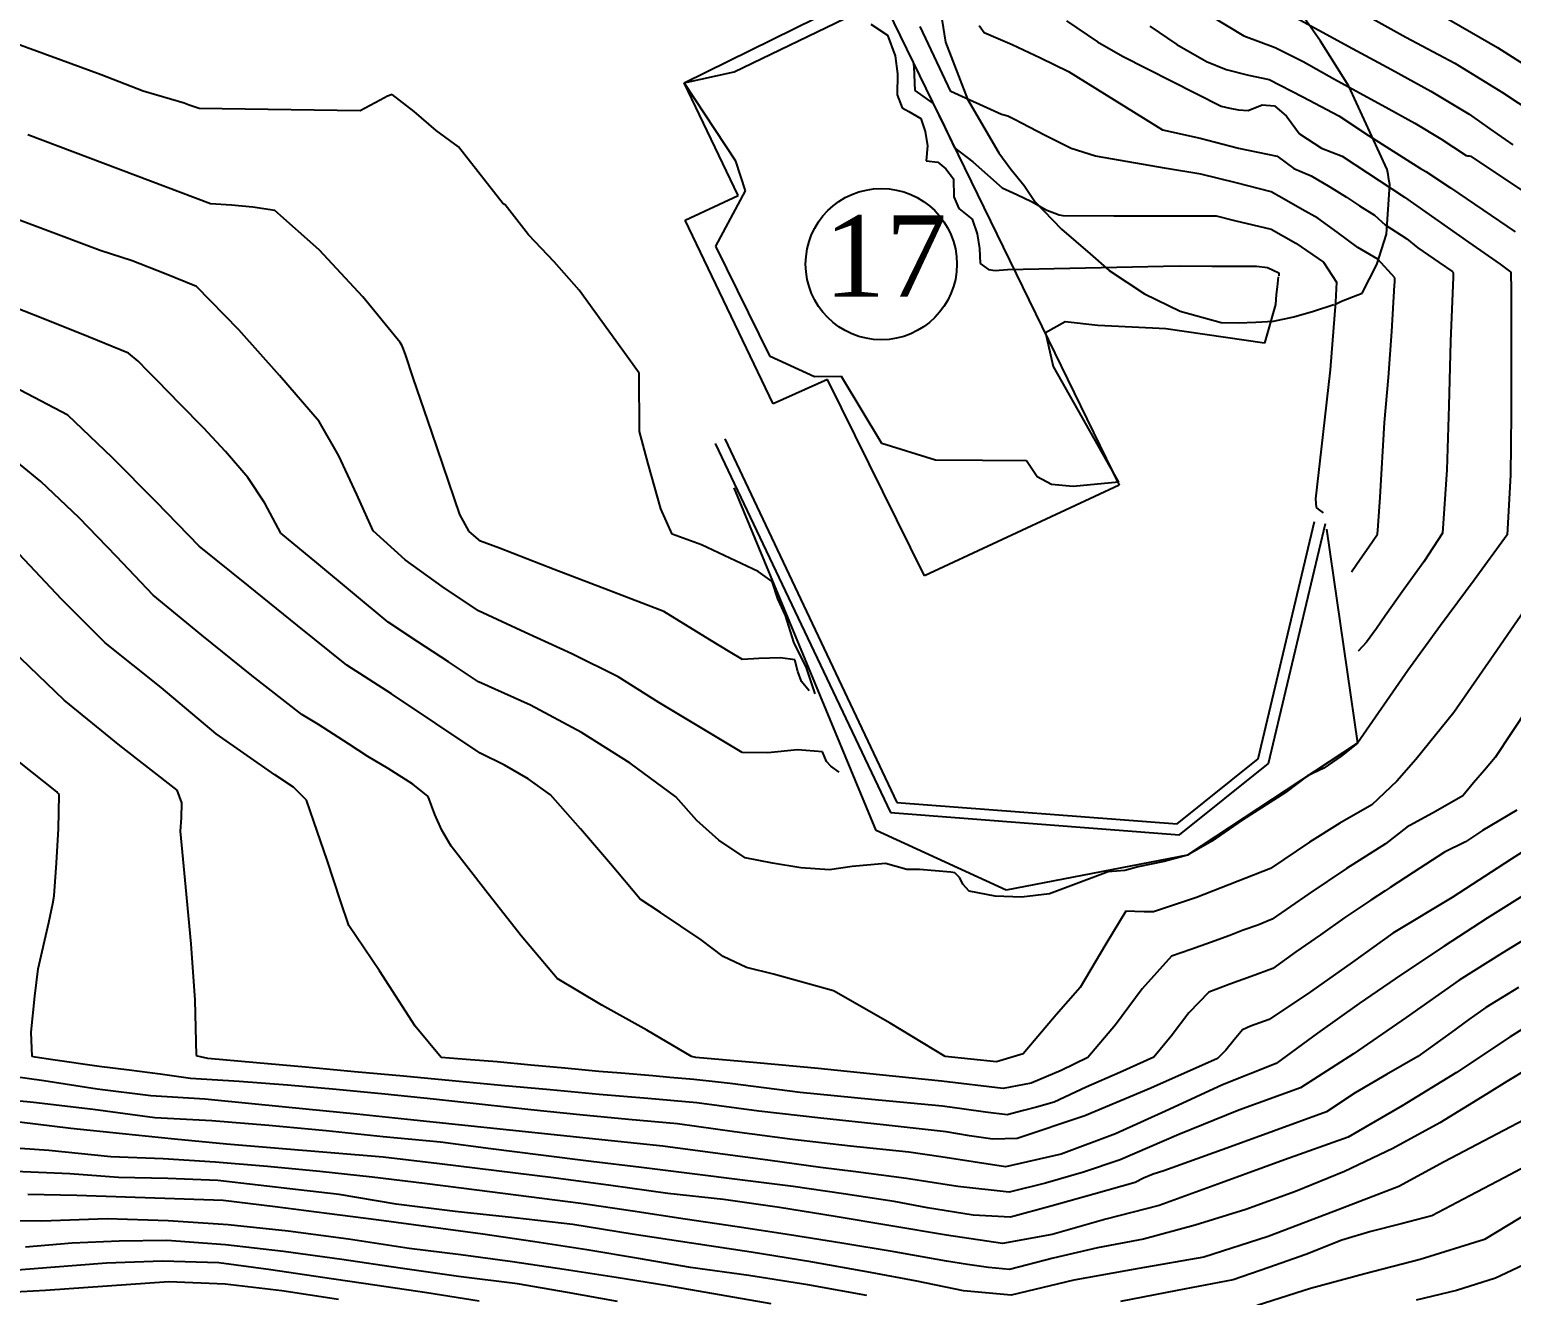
# Model space of a CAD drawing. Header units: millimetres. Extents: x 21147 to 21795, y 3328 to 3821.
# Drawn here: x 21373.1 to 21443.9, y 3433.2 to 3493.8 of the extents above; entities that cross this region are included whole.
import ezdxf

# ---------------------------------------------------------------- set-up
doc = ezdxf.new("R2010")
doc.units = ezdxf.units.MM
doc.header["$MEASUREMENT"] = 0
for name, color, linetype in [('CURVAS', 43, 'Continuous'), ('EDIFICADO', 1, 'Continuous'), ('PEDRAS', 3, 'Continuous'), ('texto', 3, 'Continuous')]:
    doc.layers.add(name, color=color, linetype=linetype)
doc.styles.add('ROMANS', font='TIMES.TTF')

msp = doc.modelspace()

# ---------------------------------------------------------------- linework, layer by layer
at = {"layer": 'CURVAS', "linetype": 'Continuous'}
for p, q in [((21432.913, 3494.714), (21436.307, 3492.857)), ((21436.568, 3494.679), (21438.858, 3493.394)), ((21406.754, 3491.747), (21412.474, 3494.506)), ((21413.291, 3494.021), (21414.075, 3493.493)), ((21422.638, 3494.18), (21424.115, 3493.176)), ((21429.509, 3494.442), (21431.118, 3493.464)), ((21440.233, 3494.641), (21443.25, 3492.901)), ((21414.075, 3493.493), (21414.446, 3492.504)), ((21417.113, 3490.802), (21415.638, 3493.917)), ((21418.465, 3493.96), (21418.695, 3493.628)), ((21418.695, 3493.628), (21420.045, 3493.055)), ((21426.624, 3493.935), (21427.909, 3493.052)), ((21431.118, 3493.464), (21432.614, 3492.901)), ((21438.858, 3493.394), (21441.212, 3492.162)), ((21374.578, 3492.307), (21372.083, 3493.203)), ((21420.045, 3493.055), (21421.393, 3492.407)), ((21424.115, 3493.176), (21425.321, 3492.49)), ((21427.909, 3493.052), (21429.334, 3492.23)), ((21432.614, 3492.901), (21433.949, 3492.24)), ((21436.307, 3492.857), (21438.179, 3491.859)), ((21443.25, 3492.901), (21446.176, 3491.037)), ((21376.481, 3491.593), (21374.578, 3492.307)), ((21414.446, 3492.504), (21414.566, 3491.653)), ((21415.307, 3492.201), (21415.341, 3491.979)), ((21415.341, 3491.979), (21415.388, 3490.858)), ((21421.393, 3492.407), (21422.736, 3491.757)), ((21425.321, 3492.49), (21430.028, 3490.098)), ((21429.334, 3492.23), (21430.272, 3491.848)), ((21430.272, 3491.848), (21431.343, 3491.585)), ((21433.949, 3492.24), (21435.458, 3491.4)), ((21438.179, 3491.859), (21440.064, 3490.825)), ((21441.212, 3492.162), (21443.483, 3490.754)), ((21378.501, 3490.819), (21376.481, 3491.593)), ((21404.353, 3491.217), (21406.754, 3491.747)), ((21406.831, 3487.474), (21404.353, 3491.217)), ((21414.566, 3491.653), (21414.538, 3490.638)), ((21422.736, 3491.757), (21427.231, 3488.97)), ((21431.343, 3491.585), (21432.333, 3491.371)), ((21432.333, 3491.371), (21433.943, 3490.548)), ((21435.458, 3491.4), (21438.043, 3489.982)), ((21380.462, 3490.243), (21378.501, 3490.819)), ((21390.183, 3490.573), (21389.818, 3490.391)), ((21390.396, 3490.657), (21390.183, 3490.573)), ((21391.455, 3489.843), (21390.396, 3490.657)), ((21414.538, 3490.638), (21414.782, 3490.018)), ((21415.388, 3490.858), (21416.264, 3490.233)), ((21419.534, 3489.703), (21417.113, 3490.802)), ((21433.943, 3490.548), (21435.656, 3489.632)), ((21440.064, 3490.825), (21441.892, 3489.712)), ((21443.483, 3490.754), (21444.988, 3489.761)), ((21380.696, 3490.156), (21380.462, 3490.243)), ((21380.935, 3490.072), (21380.696, 3490.156)), ((21381.175, 3489.992), (21380.935, 3490.072)), ((21388.863, 3489.886), (21381.175, 3489.992)), ((21389.818, 3490.391), (21388.863, 3489.886)), ((21392.498, 3488.942), (21391.455, 3489.843)), ((21414.782, 3490.018), (21415.105, 3489.844)), ((21415.105, 3489.844), (21415.676, 3489.519)), ((21416.264, 3490.233), (21416.698, 3489.365)), ((21430.028, 3490.098), (21430.445, 3490.007)), ((21430.445, 3490.007), (21430.868, 3489.929)), ((21430.868, 3489.929), (21431.33, 3489.895)), ((21431.33, 3489.895), (21432.002, 3490.16)), ((21432.002, 3490.16), (21432.584, 3490.126)), ((21432.584, 3490.126), (21433.153, 3489.625)), ((21438.043, 3489.982), (21439.299, 3489.295)), ((21441.892, 3489.712), (21442.887, 3489.017)), ((21415.676, 3489.519), (21415.881, 3488.891)), ((21416.698, 3489.365), (21417.283, 3488.11)), ((21419.835, 3489.623), (21419.534, 3489.703)), ((21420.181, 3489.451), (21419.835, 3489.623)), ((21420.489, 3489.288), (21420.181, 3489.451)), ((21421.621, 3488.696), (21420.489, 3489.288)), ((21433.153, 3489.625), (21433.781, 3488.783)), ((21435.656, 3489.632), (21437.079, 3488.699)), ((21439.299, 3489.295), (21440.53, 3488.535)), ((21442.887, 3489.017), (21443.983, 3488.253)), ((21381.715, 3485.439), (21372.987, 3488.728)), ((21393.569, 3488.159), (21392.498, 3488.942)), ((21415.881, 3488.891), (21415.995, 3488.199)), ((21422.855, 3488.07), (21421.621, 3488.696)), ((21427.231, 3488.97), (21429.033, 3488.574)), ((21429.033, 3488.574), (21430.869, 3488.086)), ((21433.781, 3488.783), (21434.834, 3488.095)), ((21437.079, 3488.699), (21439.567, 3487.127)), ((21440.53, 3488.535), (21441.747, 3487.745)), ((21395.701, 3485.439), (21393.569, 3488.159)), ((21415.995, 3488.199), (21415.927, 3487.494)), ((21417.283, 3488.11), (21418.165, 3487.436)), ((21424.019, 3487.716), (21422.855, 3488.07)), ((21427.424, 3487.127), (21424.019, 3487.716)), ((21430.869, 3488.086), (21432.709, 3487.716)), ((21432.709, 3487.716), (21433.51, 3487.127)), ((21434.834, 3488.095), (21435.815, 3487.716)), ((21435.815, 3487.716), (21438.796, 3485.758)), ((21441.747, 3487.745), (21441.815, 3487.735)), ((21441.815, 3487.735), (21441.885, 3487.725)), ((21441.885, 3487.725), (21441.959, 3487.716)), ((21441.959, 3487.716), (21444.996, 3485.682)), ((21407.294, 3486.048), (21406.831, 3487.474)), ((21415.927, 3487.494), (21416.49, 3487.419)), ((21416.49, 3487.419), (21416.869, 3487.099)), ((21416.869, 3487.099), (21417.239, 3486.626)), ((21418.165, 3487.436), (21419.563, 3486.201)), ((21429.064, 3486.848), (21427.424, 3487.127)), ((21433.51, 3487.127), (21434.336, 3486.768)), ((21439.567, 3487.127), (21439.818, 3486.983)), ((21439.818, 3486.983), (21440.991, 3486.195)), ((21417.239, 3486.626), (21417.257, 3485.766)), ((21419.563, 3486.201), (21420.268, 3485.883)), ((21430.748, 3486.436), (21429.064, 3486.848)), ((21432.42, 3486.008), (21430.748, 3486.436)), ((21434.336, 3486.768), (21435.227, 3486.246)), ((21435.227, 3486.246), (21436.027, 3485.758)), ((21440.991, 3486.195), (21444.091, 3484.089)), ((21405.867, 3483.414), (21407.294, 3486.048)), ((21417.257, 3485.766), (21417.494, 3485.216)), ((21420.268, 3485.883), (21420.971, 3485.539)), ((21420.971, 3485.539), (21421.695, 3485.131)), ((21433.163, 3485.584), (21432.42, 3486.008)), ((21433.908, 3485.163), (21433.163, 3485.584)), ((21436.027, 3485.758), (21436.655, 3485.344)), ((21438.796, 3485.758), (21441.858, 3483.606)), ((21373.686, 3484.238), (21370.93, 3485.262)), ((21382.723, 3485.367), (21381.715, 3485.439)), ((21383.743, 3485.267), (21382.723, 3485.367)), ((21384.783, 3485.111), (21383.743, 3485.267)), ((21386.908, 3483.236), (21384.783, 3485.111)), ((21395.73, 3485.42), (21395.701, 3485.439)), ((21395.762, 3485.401), (21395.73, 3485.42)), ((21395.797, 3485.381), (21395.762, 3485.401)), ((21396.913, 3483.944), (21395.797, 3485.381)), ((21417.494, 3485.216), (21418.136, 3484.697)), ((21421.695, 3485.131), (21422.089, 3484.98)), ((21422.089, 3484.98), (21422.287, 3484.912)), ((21422.287, 3484.912), (21422.457, 3484.87)), ((21422.457, 3484.87), (21424.9, 3484.861)), ((21424.9, 3484.861), (21427.347, 3484.854)), ((21427.347, 3484.854), (21429.797, 3484.851)), ((21429.797, 3484.851), (21430.674, 3484.639)), ((21434.658, 3484.745), (21433.908, 3485.163)), ((21436.655, 3485.344), (21437.358, 3484.892)), ((21437.358, 3484.892), (21437.87, 3484.427)), ((21376.44, 3483.202), (21373.686, 3484.238)), ((21418.136, 3484.697), (21418.362, 3483.99)), ((21430.674, 3484.639), (21431.552, 3484.427)), ((21431.552, 3484.427), (21432.43, 3484.214)), ((21432.43, 3484.214), (21433.596, 3483.552)), ((21435.587, 3484.074), (21434.658, 3484.745)), ((21436.568, 3483.342), (21435.587, 3484.074)), ((21437.87, 3484.427), (21438.911, 3483.751)), ((21398.142, 3482.655), (21396.913, 3483.944)), ((21408.471, 3478.128), (21405.867, 3483.414)), ((21418.362, 3483.99), (21418.479, 3483.291)), ((21433.596, 3483.552), (21434.923, 3482.645)), ((21437.522, 3482.787), (21436.568, 3483.342)), ((21438.911, 3483.751), (21439.439, 3483.327)), ((21441.858, 3483.606), (21443.378, 3482.54)), ((21377.973, 3482.699), (21376.44, 3483.202)), ((21379.516, 3482.104), (21377.973, 3482.699)), ((21388.997, 3480.988), (21386.908, 3483.236)), ((21399.347, 3481.302), (21398.142, 3482.655)), ((21418.479, 3483.291), (21418.512, 3482.584)), ((21434.923, 3482.645), (21435.545, 3481.687)), ((21438.333, 3481.89), (21437.522, 3482.787)), ((21439.439, 3483.327), (21440.455, 3482.623)), ((21381.05, 3481.485), (21379.516, 3482.104)), ((21418.512, 3482.584), (21418.907, 3482.291)), ((21418.907, 3482.291), (21419.226, 3482.241)), ((21419.226, 3482.241), (21419.814, 3482.295)), ((21419.814, 3482.295), (21428.032, 3482.462)), ((21428.032, 3482.462), (21429.587, 3482.459)), ((21429.587, 3482.459), (21431.147, 3482.459)), ((21431.147, 3482.459), (21431.718, 3482.451)), ((21431.718, 3482.451), (21432.254, 3482.39)), ((21432.254, 3482.39), (21432.787, 3482.131)), ((21432.767, 3481.948), (21432.711, 3481.457)), ((21432.787, 3482.131), (21432.787, 3482.083)), ((21432.787, 3482.083), (21432.787, 3482.035)), ((21432.787, 3482.035), (21432.787, 3481.986)), ((21440.455, 3482.623), (21441.11, 3482.179)), ((21441.12, 3481.929), (21441.002, 3478.855)), ((21441.11, 3482.179), (21441.12, 3482.112)), ((21441.12, 3482.112), (21441.13, 3482.047)), ((21441.13, 3482.047), (21441.12, 3481.929)), ((21443.378, 3482.54), (21443.888, 3482.17)), ((21443.888, 3482.17), (21443.891, 3481.874)), ((21383.061, 3479.413), (21381.05, 3481.485)), ((21400.083, 3480.276), (21399.347, 3481.302)), ((21432.711, 3481.457), (21432.669, 3481.101)), ((21435.529, 3481.369), (21435.517, 3481.051)), ((21435.545, 3481.687), (21435.529, 3481.369)), ((21438.189, 3479.332), (21438.323, 3481.543)), ((21438.323, 3481.543), (21438.333, 3481.681)), ((21438.333, 3481.784), (21438.333, 3481.89)), ((21438.333, 3481.681), (21438.333, 3481.784)), ((21443.891, 3481.874), (21443.898, 3481.582)), ((21443.898, 3481.253), (21443.895, 3478.337)), ((21443.898, 3481.582), (21443.898, 3481.253)), ((21373.257, 3480.125), (21370.977, 3481.022)), ((21390.782, 3478.803), (21388.997, 3480.988)), ((21432.632, 3480.617), (21432.099, 3478.771)), ((21432.669, 3481.101), (21432.632, 3480.617)), ((21435.507, 3480.733), (21435.245, 3477.496)), ((21435.517, 3481.051), (21435.507, 3480.733)), ((21375.532, 3479.214), (21373.257, 3480.125)), ((21401.427, 3478.427), (21400.083, 3480.276)), ((21422.572, 3479.797), (21421.639, 3479.269)), ((21424.133, 3479.621), (21422.572, 3479.797)), ((21377.799, 3478.292), (21375.532, 3479.214)), ((21385.006, 3477.223), (21383.061, 3479.413)), ((21421.639, 3479.269), (21421.998, 3477.651)), ((21425.782, 3479.535), (21424.133, 3479.621)), ((21427.395, 3479.45), (21425.782, 3479.535)), ((21432.099, 3478.771), (21427.395, 3479.45)), ((21438.039, 3477.127), (21438.189, 3479.332)), ((21390.875, 3478.639), (21390.782, 3478.803)), ((21390.946, 3478.479), (21390.875, 3478.639)), ((21391.052, 3478.186), (21390.946, 3478.479)), ((21402.202, 3477.337), (21401.427, 3478.427)), ((21441.002, 3478.855), (21440.924, 3475.78)), ((21378.259, 3477.903), (21377.799, 3478.292)), ((21378.713, 3477.428), (21378.259, 3477.903)), ((21391.407, 3477.107), (21391.052, 3478.186)), ((21410.593, 3477.164), (21408.471, 3478.128)), ((21443.895, 3478.337), (21443.903, 3475.384)), ((21379.159, 3476.981), (21378.713, 3477.428)), ((21380.256, 3475.856), (21379.159, 3476.981)), ((21386.914, 3475.023), (21385.006, 3477.223)), ((21392.289, 3474.517), (21391.407, 3477.107)), ((21402.211, 3476.402), (21402.202, 3477.337)), ((21411.876, 3477.176), (21410.593, 3477.164)), ((21413.805, 3473.971), (21411.876, 3477.176)), ((21421.998, 3477.651), (21425.127, 3472.127)), ((21435.245, 3477.496), (21434.896, 3474.401)), ((21437.841, 3474.974), (21438.039, 3477.127)), ((21374.887, 3475.331), (21372.317, 3476.689)), ((21402.221, 3475.469), (21402.211, 3476.402)), ((21381.371, 3474.729), (21380.256, 3475.856)), ((21440.924, 3475.78), (21440.818, 3472.719)), ((21377.006, 3473.295), (21374.887, 3475.331)), ((21387.841, 3473.38), (21386.914, 3475.023)), ((21402.231, 3474.54), (21402.221, 3475.469)), ((21437.635, 3471.413), (21437.841, 3474.974)), ((21443.903, 3475.384), (21443.86, 3472.453)), ((21382.429, 3473.585), (21381.371, 3474.729)), ((21393.627, 3470.576), (21392.289, 3474.517)), ((21402.634, 3473.002), (21402.231, 3474.54)), ((21434.896, 3474.401), (21434.552, 3471.328)), ((21373.604, 3472.158), (21371.657, 3473.757)), ((21383.496, 3472.35), (21382.429, 3473.585)), ((21416.371, 3473.182), (21413.805, 3473.971)), ((21379.114, 3471.179), (21377.006, 3473.295)), ((21388.704, 3471.534), (21387.841, 3473.38)), ((21403.249, 3470.844), (21402.634, 3473.002)), ((21418.621, 3473.152), (21416.371, 3473.182)), ((21420.73, 3473.142), (21418.621, 3473.152)), ((21421.233, 3472.378), (21420.73, 3473.142)), ((21440.818, 3472.719), (21440.619, 3469.689)), ((21375.436, 3470.42), (21373.604, 3472.158)), ((21384.304, 3471.127), (21383.496, 3472.35)), ((21421.928, 3472.011), (21421.233, 3472.378)), ((21422.958, 3471.917), (21421.928, 3472.011)), ((21425.127, 3472.127), (21422.958, 3471.917)), ((21443.86, 3472.453), (21443.705, 3469.602)), ((21389.489, 3469.795), (21388.704, 3471.534)), ((21434.552, 3471.328), (21434.569, 3470.914)), ((21437.548, 3470.028), (21437.635, 3471.413)), ((21381.175, 3469.071), (21379.114, 3471.179)), ((21385.082, 3469.679), (21384.304, 3471.127)), ((21403.793, 3469.641), (21403.249, 3470.844)), ((21434.569, 3470.914), (21434.666, 3470.827)), ((21434.666, 3470.827), (21434.909, 3470.663)), ((21377.225, 3468.575), (21375.436, 3470.42)), ((21394.084, 3469.768), (21393.627, 3470.576)), ((21437.503, 3469.631), (21437.548, 3470.028)), ((21386.791, 3468.274), (21385.082, 3469.679)), ((21391.013, 3468.412), (21389.489, 3469.795)), ((21394.624, 3469.31), (21394.084, 3469.768)), ((21395.537, 3468.965), (21394.624, 3469.31)), ((21405.182, 3469.133), (21403.793, 3469.641)), ((21437.088, 3469.033), (21437.503, 3469.631)), ((21440.619, 3469.689), (21439.724, 3468.307)), ((21443.705, 3469.602), (21442.131, 3467.438)), ((21374.593, 3466.524), (21372.566, 3468.68)), ((21378.967, 3466.728), (21377.225, 3468.575)), ((21383.522, 3467.171), (21381.175, 3469.071)), ((21398.151, 3467.953), (21395.537, 3468.965)), ((21406.539, 3468.496), (21405.182, 3469.133)), ((21407.902, 3467.847), (21406.539, 3468.496)), ((21436.674, 3468.435), (21437.088, 3469.033)), ((21388.5, 3466.85), (21386.791, 3468.274)), ((21392.782, 3467.13), (21391.013, 3468.412)), ((21400.768, 3466.943), (21398.151, 3467.953)), ((21408.57, 3467.379), (21407.902, 3467.847)), ((21436.259, 3467.837), (21436.674, 3468.435)), ((21439.724, 3468.307), (21438.774, 3466.997)), ((21385.873, 3465.271), (21383.522, 3467.171)), ((21394.524, 3465.966), (21392.782, 3467.13)), ((21408.845, 3466.546), (21408.57, 3467.379)), ((21442.131, 3467.438), (21440.528, 3465.277)), ((21376.681, 3464.442), (21374.593, 3466.524)), ((21381.305, 3464.802), (21378.967, 3466.728)), ((21390.203, 3465.426), (21388.5, 3466.85)), ((21403.388, 3465.937), (21400.768, 3466.943)), ((21409.204, 3465.744), (21408.845, 3466.546)), ((21438.774, 3466.997), (21437.879, 3465.725)), ((21445.008, 3466.694), (21443.071, 3463.865)), ((21396.754, 3464.941), (21394.524, 3465.966)), ((21405.585, 3464.585), (21403.388, 3465.937)), ((21409.608, 3464.48), (21409.204, 3465.744)), ((21437.879, 3465.725), (21437.467, 3465.133)), ((21388.226, 3463.371), (21385.873, 3465.271)), ((21391.632, 3464.489), (21390.203, 3465.426)), ((21398.988, 3463.911), (21396.754, 3464.941)), ((21437.467, 3465.133), (21436.99, 3464.477)), ((21440.528, 3465.277), (21438.956, 3463.125)), ((21379.352, 3462.309), (21376.681, 3464.442)), ((21383.688, 3462.886), (21381.305, 3464.802)), ((21393.092, 3463.537), (21391.632, 3464.489)), ((21406.56, 3463.993), (21405.585, 3464.585)), ((21410.205, 3463.246), (21409.608, 3464.48)), ((21436.99, 3464.477), (21436.577, 3464.046)), ((21374.721, 3461.704), (21372.234, 3464.085)), ((21394.534, 3462.58), (21393.092, 3463.537)), ((21401.199, 3462.821), (21398.988, 3463.911)), ((21407.15, 3463.651), (21406.56, 3463.993)), ((21407.924, 3463.691), (21407.15, 3463.651)), ((21408.964, 3463.727), (21407.924, 3463.691)), ((21409.648, 3463.632), (21408.964, 3463.727)), ((21409.8, 3463.064), (21409.648, 3463.632)), ((21443.071, 3463.865), (21441.159, 3461.114)), ((21386.085, 3461.018), (21383.688, 3462.886)), ((21390.364, 3462.007), (21388.226, 3463.371)), ((21403.152, 3461.584), (21401.199, 3462.821)), ((21409.972, 3462.585), (21409.8, 3463.064)), ((21410.622, 3462.002), (21410.205, 3463.246)), ((21438.956, 3463.125), (21436.558, 3459.639)), ((21381.986, 3460.086), (21379.352, 3462.309)), ((21397.011, 3461.459), (21394.534, 3462.58)), ((21410.342, 3462.146), (21409.972, 3462.585)), ((21377.383, 3459.527), (21374.721, 3461.704)), ((21392.493, 3460.582), (21390.364, 3462.007)), ((21399.446, 3460.152), (21397.011, 3461.459)), ((21405.138, 3460.391), (21403.152, 3461.584)), ((21386.875, 3460.532), (21386.085, 3461.018)), ((21441.159, 3461.114), (21440.278, 3460.019)), ((21444.689, 3461.322), (21443.136, 3458.963)), ((21384.792, 3458.134), (21381.986, 3460.086)), ((21388.314, 3459.61), (21386.875, 3460.532)), ((21394.611, 3459.166), (21392.493, 3460.582)), ((21401.782, 3458.682), (21399.446, 3460.152)), ((21407.13, 3459.204), (21405.138, 3460.391)), ((21440.278, 3460.019), (21439.345, 3458.862)), ((21380.114, 3457.391), (21377.383, 3459.527)), ((21389.239, 3459.002), (21388.314, 3459.61)), ((21409.781, 3459.32), (21408.357, 3459.179)), ((21410.969, 3459.224), (21409.781, 3459.32)), ((21436.558, 3459.639), (21435.768, 3459.026)), ((21374.366, 3457.314), (21372.587, 3458.737)), ((21390.214, 3458.436), (21389.239, 3459.002)), ((21395.764, 3458.599), (21394.611, 3459.166)), ((21396.904, 3457.945), (21395.764, 3458.599)), ((21403.967, 3457.073), (21401.782, 3458.682)), ((21408.357, 3459.179), (21407.13, 3459.204)), ((21411.168, 3458.762), (21410.969, 3459.224)), ((21411.378, 3458.548), (21411.168, 3458.762)), ((21411.77, 3458.259), (21411.378, 3458.548)), ((21435.768, 3459.026), (21434.943, 3458.445)), ((21439.345, 3458.862), (21438.439, 3457.825)), ((21443.136, 3458.963), (21442.618, 3458.349)), ((21385.68, 3457.537), (21384.792, 3458.134)), ((21391.386, 3457.69), (21390.214, 3458.436)), ((21397.968, 3457.179), (21396.904, 3457.945)), ((21434.166, 3458.076), (21433.105, 3457.281)), ((21434.943, 3458.445), (21434.166, 3458.076)), ((21442.618, 3458.349), (21442.104, 3457.739)), ((21374.404, 3457.266), (21374.366, 3457.314)), ((21374.443, 3457.218), (21374.404, 3457.266)), ((21374.44, 3455.54), (21374.482, 3457.169)), ((21374.482, 3457.169), (21374.443, 3457.218)), ((21380.341, 3456.792), (21380.114, 3457.391)), ((21386.306, 3456.918), (21385.68, 3457.537)), ((21392.123, 3457.092), (21391.386, 3457.69)), ((21399.41, 3455.541), (21397.968, 3457.179)), ((21433.105, 3457.281), (21431.038, 3455.968)), ((21438.439, 3457.825), (21437.231, 3456.691)), ((21441.593, 3457.131), (21440.281, 3456.377)), ((21442.104, 3457.739), (21441.593, 3457.131)), ((21380.328, 3456.074), (21380.341, 3456.792)), ((21386.654, 3455.896), (21386.306, 3456.918)), ((21392.44, 3456.228), (21392.123, 3457.092)), ((21404.97, 3455.947), (21403.967, 3457.073)), ((21437.231, 3456.691), (21435.702, 3455.822)), ((21444.174, 3456.447), (21442.525, 3455.468)), ((21380.278, 3455.443), (21380.328, 3456.074)), ((21387.284, 3454.047), (21386.654, 3455.896)), ((21392.776, 3455.48), (21392.44, 3456.228)), ((21406.014, 3455.01), (21404.97, 3455.947)), ((21431.038, 3455.968), (21429.594, 3454.951)), ((21435.702, 3455.822), (21434.262, 3454.912)), ((21440.281, 3456.377), (21438.905, 3455.625)), ((21446.743, 3455.925), (21443.899, 3454.104)), ((21374.346, 3453.919), (21374.44, 3455.54)), ((21380.533, 3452.756), (21380.278, 3455.443)), ((21393.222, 3454.719), (21392.776, 3455.48)), ((21400.84, 3453.869), (21399.41, 3455.541)), ((21407.275, 3454.16), (21406.014, 3455.01)), ((21438.905, 3455.625), (21437.889, 3454.826)), ((21442.525, 3455.468), (21441.718, 3454.922)), ((21394.872, 3452.586), (21393.222, 3454.719)), ((21428.43, 3454.293), (21427.305, 3453.982)), ((21429.594, 3454.951), (21428.43, 3454.293)), ((21434.262, 3454.912), (21432.385, 3453.651)), ((21437.889, 3454.826), (21436.019, 3453.648)), ((21440.712, 3454.43), (21439.216, 3453.453)), ((21441.718, 3454.922), (21440.712, 3454.43)), ((21374.24, 3452.347), (21374.346, 3453.919)), ((21387.933, 3452.097), (21387.284, 3454.047)), ((21402.25, 3452.192), (21400.84, 3453.869)), ((21408.588, 3453.911), (21407.275, 3454.16)), ((21409.936, 3453.682), (21408.588, 3453.911)), ((21411.307, 3453.581), (21409.936, 3453.682)), ((21412.394, 3453.75), (21411.307, 3453.581)), ((21413.982, 3453.892), (21412.394, 3453.75)), ((21415.011, 3453.61), (21413.982, 3453.892)), ((21415.206, 3453.603), (21415.011, 3453.61)), ((21415.406, 3453.601), (21415.206, 3453.603)), ((21415.609, 3453.601), (21415.406, 3453.601)), ((21417.11, 3453.471), (21415.609, 3453.601)), ((21426.064, 3453.736), (21425.435, 3453.558)), ((21427.305, 3453.982), (21426.064, 3453.736)), ((21432.385, 3453.651), (21428.848, 3452.271)), ((21436.019, 3453.648), (21434.232, 3452.444)), ((21443.899, 3454.104), (21441.077, 3452.259)), ((21417.306, 3453.437), (21417.11, 3453.471)), ((21417.528, 3453.215), (21417.306, 3453.437)), ((21417.609, 3453.075), (21417.528, 3453.215)), ((21417.685, 3452.901), (21417.609, 3453.075)), ((21417.981, 3452.559), (21417.685, 3452.901)), ((21424.639, 3453.492), (21421.83, 3452.443)), ((21425.435, 3453.558), (21424.639, 3453.492)), ((21439.216, 3453.453), (21438.12, 3452.742)), ((21374.18, 3451.98), (21374.24, 3452.347)), ((21380.783, 3450.054), (21380.533, 3452.756)), ((21396.562, 3450.439), (21394.872, 3452.586)), ((21403.224, 3451.539), (21402.25, 3452.192)), ((21419.232, 3452.323), (21417.981, 3452.559)), ((21420.495, 3452.28), (21419.232, 3452.323)), ((21421.83, 3452.443), (21420.495, 3452.28)), ((21428.848, 3452.271), (21426.797, 3451.575)), ((21434.232, 3452.444), (21432.478, 3451.228)), ((21437.871, 3452.578), (21437.19, 3452.138)), ((21438.12, 3452.742), (21437.871, 3452.578)), ((21441.077, 3452.259), (21438.246, 3450.553)), ((21444.833, 3452.576), (21442.751, 3451.271)), ((21373.98, 3451.074), (21374.18, 3451.98)), ((21388.332, 3450.929), (21387.933, 3452.097)), ((21404.198, 3450.891), (21403.224, 3451.539)), ((21425.476, 3451.604), (21424.514, 3450.034)), ((21425.912, 3451.594), (21425.476, 3451.604)), ((21426.354, 3451.585), (21425.912, 3451.594)), ((21426.797, 3451.575), (21426.354, 3451.585)), ((21437.19, 3452.138), (21435.95, 3451.305)), ((21373.469, 3448.855), (21373.98, 3451.074)), ((21389.798, 3448.756), (21388.332, 3450.929)), ((21405.173, 3450.244), (21404.198, 3450.891)), ((21431.779, 3450.946), (21431.084, 3450.703)), ((21432.478, 3451.228), (21431.779, 3450.946)), ((21435.95, 3451.305), (21434.783, 3450.471)), ((21442.751, 3451.271), (21440.69, 3449.941)), ((21445.535, 3450.88), (21443.465, 3449.595)), ((21380.974, 3447.362), (21380.783, 3450.054)), ((21398.295, 3448.383), (21396.562, 3450.439)), ((21406.231, 3449.448), (21405.173, 3450.244)), ((21429.517, 3450.112), (21428.591, 3449.781)), ((21430.443, 3450.447), (21429.517, 3450.112)), ((21431.084, 3450.703), (21430.443, 3450.447)), ((21434.783, 3450.471), (21433.607, 3449.66)), ((21438.246, 3450.553), (21436.314, 3449.17)), ((21407.342, 3448.924), (21406.231, 3449.448)), ((21424.514, 3450.034), (21423.296, 3447.962)), ((21427.665, 3449.453), (21426.261, 3447.904)), ((21428.591, 3449.781), (21427.665, 3449.453)), ((21433.607, 3449.66), (21432.497, 3448.865)), ((21440.69, 3449.941), (21438.651, 3448.584)), ((21443.465, 3449.595), (21441.409, 3448.305)), ((21373.317, 3447.543), (21373.469, 3448.855)), ((21391.492, 3446.119), (21389.798, 3448.756)), ((21408.625, 3448.604), (21407.342, 3448.924)), ((21432.497, 3448.865), (21431.475, 3448.489)), ((21436.314, 3449.17), (21434.31, 3447.746)), ((21400.421, 3447.122), (21398.295, 3448.383)), ((21411.5, 3447.799), (21408.625, 3448.604)), ((21423.296, 3447.962), (21422.148, 3446.656)), ((21430.455, 3448.113), (21429.44, 3447.736)), ((21431.475, 3448.489), (21430.455, 3448.113)), ((21438.651, 3448.584), (21436.635, 3447.198)), ((21441.409, 3448.305), (21438.88, 3446.52)), ((21444.249, 3447.961), (21442.692, 3447.003)), ((21373.145, 3445.821), (21373.317, 3447.543)), ((21381.05, 3444.708), (21380.974, 3447.362)), ((21414.213, 3446.26), (21411.5, 3447.799)), ((21426.261, 3447.904), (21424.977, 3446.18)), ((21429.44, 3447.736), (21428.481, 3446.747)), ((21434.31, 3447.746), (21432.333, 3446.434)), ((21446.539, 3447.286), (21443.85, 3445.605)), ((21402.577, 3445.917), (21400.421, 3447.122)), ((21422.148, 3446.656), (21420.573, 3444.793)), ((21428.481, 3446.747), (21427.646, 3445.633)), ((21436.635, 3447.198), (21434.641, 3445.781)), ((21438.88, 3446.52), (21436.361, 3444.782)), ((21442.692, 3447.003), (21441.873, 3446.426)), ((21373.179, 3444.669), (21373.145, 3445.821)), ((21392.74, 3444.621), (21391.492, 3446.119)), ((21404.71, 3444.669), (21402.577, 3445.917)), ((21416.843, 3444.669), (21414.213, 3446.26)), ((21424.977, 3446.18), (21423.662, 3444.611)), ((21431.06, 3445.942), (21430.662, 3445.454)), ((21431.431, 3446.113), (21431.06, 3445.942)), ((21431.879, 3446.277), (21431.431, 3446.113)), ((21432.333, 3446.434), (21431.879, 3446.277)), ((21441.026, 3445.809), (21439.442, 3444.66)), ((21441.873, 3446.426), (21441.026, 3445.809)), ((21427.646, 3445.633), (21426.816, 3444.631)), ((21430.662, 3445.454), (21430.253, 3444.961)), ((21434.641, 3445.781), (21432.671, 3444.332)), ((21443.85, 3445.605), (21441.291, 3443.894)), ((21373.337, 3444.626), (21373.179, 3444.669)), ((21374.17, 3444.501), (21373.337, 3444.626)), ((21376.391, 3444.187), (21374.17, 3444.501)), ((21381.095, 3444.677), (21381.05, 3444.708)), ((21381.233, 3444.642), (21381.095, 3444.677)), ((21381.58, 3444.573), (21381.233, 3444.642)), ((21383.918, 3444.364), (21381.58, 3444.573)), ((21393.943, 3444.519), (21392.74, 3444.621)), ((21394.777, 3444.447), (21393.943, 3444.519)), ((21395.421, 3444.409), (21394.777, 3444.447)), ((21397.035, 3444.254), (21395.421, 3444.409)), ((21404.777, 3444.65), (21404.71, 3444.669)), ((21404.847, 3444.633), (21404.777, 3444.65)), ((21404.922, 3444.621), (21404.847, 3444.633)), ((21407.836, 3444.361), (21404.922, 3444.621)), ((21419.292, 3444.411), (21416.843, 3444.669)), ((21420.573, 3444.793), (21419.292, 3444.411)), ((21423.662, 3444.611), (21422.378, 3443.99)), ((21426.816, 3444.631), (21425.195, 3443.899)), ((21429.855, 3444.563), (21426.679, 3443.144)), ((21430.253, 3444.961), (21429.855, 3444.563)), ((21436.361, 3444.782), (21433.819, 3443.165)), ((21439.442, 3444.66), (21437.936, 3443.807)), ((21373.747, 3443.492), (21371.197, 3443.847)), ((21377.818, 3444.011), (21376.391, 3444.187)), ((21379.302, 3443.81), (21377.818, 3444.011)), ((21380.761, 3443.608), (21379.302, 3443.81)), ((21386.256, 3444.15), (21383.918, 3444.364)), ((21388.595, 3443.933), (21386.256, 3444.15)), ((21390.933, 3443.713), (21388.595, 3443.933)), ((21393.272, 3443.494), (21390.933, 3443.713)), ((21398.653, 3444.1), (21397.035, 3444.254)), ((21400.273, 3443.946), (21398.653, 3444.1)), ((21401.346, 3443.869), (21400.273, 3443.946)), ((21402.855, 3443.74), (21401.346, 3443.869)), ((21403.677, 3443.656), (21402.855, 3443.74)), ((21410.765, 3444.086), (21407.836, 3444.361)), ((21413.706, 3443.792), (21410.765, 3444.086)), ((21416.656, 3443.474), (21413.706, 3443.792)), ((21422.378, 3443.99), (21420.947, 3443.393)), ((21425.195, 3443.899), (21423.586, 3443.198)), ((21432.671, 3444.332), (21430.091, 3443.312)), ((21437.936, 3443.807), (21436.44, 3442.921)), ((21441.291, 3443.894), (21438.689, 3442.3)), ((21444.692, 3444.077), (21443.699, 3443.467)), ((21376.3, 3443.106), (21373.747, 3443.492)), ((21378.862, 3442.784), (21376.3, 3443.106)), ((21383.079, 3443.469), (21380.761, 3443.608)), ((21385.401, 3443.293), (21383.079, 3443.469)), ((21387.724, 3443.087), (21385.401, 3443.293)), ((21390.049, 3442.86), (21387.724, 3443.087)), ((21395.61, 3443.276), (21393.272, 3443.494)), ((21397.95, 3443.06), (21395.61, 3443.276)), ((21400.289, 3442.85), (21397.95, 3443.06)), ((21404.828, 3443.558), (21403.677, 3443.656)), ((21405.993, 3443.44), (21404.828, 3443.558)), ((21406.552, 3443.367), (21405.993, 3443.44)), ((21409.909, 3442.946), (21406.552, 3443.367)), ((21419.611, 3443.126), (21416.656, 3443.474)), ((21420.947, 3443.393), (21419.611, 3443.126)), ((21423.586, 3443.198), (21422.042, 3442.48)), ((21426.679, 3443.144), (21423.513, 3441.819)), ((21430.091, 3443.312), (21427.54, 3442.132)), ((21433.819, 3443.165), (21430.885, 3442.094)), ((21443.699, 3443.467), (21442.712, 3442.856)), ((21373.246, 3442.469), (21370.402, 3442.741)), ((21376.109, 3442.123), (21373.246, 3442.469)), ((21381.436, 3442.624), (21378.862, 3442.784)), ((21383.855, 3442.387), (21381.436, 3442.624)), ((21386.277, 3442.145), (21383.855, 3442.387)), ((21392.376, 3442.617), (21390.049, 3442.86)), ((21394.704, 3442.367), (21392.376, 3442.617)), ((21397.035, 3442.117), (21394.704, 3442.367)), ((21402.629, 3442.646), (21400.289, 3442.85)), ((21404.97, 3442.451), (21402.629, 3442.646)), ((21407.922, 3442.046), (21404.97, 3442.451)), ((21413.318, 3442.612), (21409.909, 3442.946)), ((21416.708, 3442.287), (21413.318, 3442.612)), ((21417.74, 3442.145), (21416.708, 3442.287)), ((21422.042, 3442.48), (21421.2, 3442.241)), ((21436.44, 3442.921), (21435.063, 3442.017)), ((21438.689, 3442.3), (21436.105, 3440.801)), ((21442.712, 3442.856), (21440.495, 3441.485)), ((21379.044, 3441.727), (21376.109, 3442.123)), ((21381.775, 3441.582), (21379.044, 3441.727)), ((21384.507, 3441.363), (21381.775, 3441.582)), ((21388.703, 3441.898), (21386.277, 3442.145)), ((21391.132, 3441.648), (21388.703, 3441.898)), ((21393.565, 3441.396), (21391.132, 3441.648)), ((21399.367, 3441.874), (21397.035, 3442.117)), ((21401.7, 3441.645), (21399.367, 3441.874)), ((21404.034, 3441.438), (21401.7, 3441.645)), ((21410.89, 3441.705), (21407.922, 3442.046)), ((21413.876, 3441.386), (21410.89, 3441.705)), ((21418.772, 3442.007), (21417.74, 3442.145)), ((21419.804, 3441.872), (21418.772, 3442.007)), ((21420.582, 3442.079), (21419.804, 3441.872)), ((21423.513, 3441.819), (21420.286, 3440.734)), ((21421.2, 3442.241), (21420.582, 3442.079)), ((21427.54, 3442.132), (21424.983, 3440.966)), ((21430.885, 3442.094), (21428.004, 3440.933)), ((21435.063, 3442.017), (21432.535, 3441.091)), ((21445.152, 3441.969), (21442.916, 3440.786)), ((21375.038, 3441.225), (21372.572, 3441.515)), ((21377.511, 3440.957), (21375.038, 3441.225)), ((21379.989, 3440.709), (21377.511, 3440.957)), ((21387.24, 3441.101), (21384.507, 3441.363)), ((21389.975, 3440.826), (21387.24, 3441.101)), ((21396.002, 3441.142), (21393.565, 3441.396)), ((21398.443, 3440.887), (21396.002, 3441.142)), ((21400.889, 3440.632), (21398.443, 3440.887)), ((21406.773, 3441.062), (21404.034, 3441.438)), ((21409.541, 3440.698), (21406.773, 3441.062)), ((21416.882, 3441.052), (21413.876, 3441.386)), ((21417.998, 3440.86), (21416.882, 3441.052)), ((21419.119, 3440.714), (21417.998, 3440.86)), ((21424.983, 3440.966), (21422.39, 3439.991)), ((21428.004, 3440.933), (21425.206, 3439.721)), ((21432.535, 3441.091), (21430.485, 3440.341)), ((21440.495, 3441.485), (21438.237, 3440.26)), ((21373.986, 3440.173), (21371.054, 3440.369)), ((21376.951, 3439.866), (21373.986, 3440.173)), ((21382.474, 3440.476), (21379.989, 3440.709)), ((21384.964, 3440.257), (21382.474, 3440.476)), ((21387.46, 3440.048), (21384.964, 3440.257)), ((21392.711, 3440.57), (21389.975, 3440.826)), ((21395.109, 3440.244), (21392.711, 3440.57)), ((21397.511, 3439.937), (21395.109, 3440.244)), ((21403.34, 3440.377), (21400.889, 3440.632)), ((21408.476, 3439.682), (21403.34, 3440.377)), ((21412.32, 3440.367), (21409.541, 3440.698)), ((21415.097, 3440.088), (21412.32, 3440.367)), ((21420.286, 3440.734), (21419.119, 3440.714)), ((21430.485, 3440.341), (21427.289, 3439.191)), ((21436.105, 3440.801), (21433.061, 3439.714)), ((21438.237, 3440.26), (21435.937, 3439.169)), ((21442.916, 3440.786), (21440.694, 3439.631)), ((21379.445, 3439.767), (21376.951, 3439.866)), ((21381.942, 3439.611), (21379.445, 3439.767)), ((21384.443, 3439.406), (21381.942, 3439.611)), ((21389.962, 3439.847), (21387.46, 3440.048)), ((21392.659, 3439.525), (21389.962, 3439.847)), ((21395.382, 3439.195), (21392.659, 3439.525)), ((21399.916, 3439.642), (21397.511, 3439.937)), ((21402.325, 3439.351), (21399.916, 3439.642)), ((21410.884, 3439.355), (21408.476, 3439.682)), ((21416.63, 3439.869), (21415.097, 3440.088)), ((21418.175, 3439.628), (21416.63, 3439.869)), ((21419.727, 3439.384), (21418.175, 3439.628)), ((21422.39, 3439.991), (21419.727, 3439.384)), ((21425.206, 3439.721), (21423.447, 3439.135)), ((21433.061, 3439.714), (21430.053, 3438.626)), ((21440.694, 3439.631), (21438.535, 3438.448)), ((21445.132, 3439.692), (21443.566, 3438.855)), ((21374.993, 3439.046), (21372.369, 3439.157)), ((21377.317, 3438.88), (21374.993, 3439.046)), ((21379.675, 3438.826), (21377.317, 3438.88)), ((21382.063, 3438.737), (21379.675, 3438.826)), ((21383.992, 3438.509), (21382.063, 3438.737)), ((21386.944, 3439.161), (21384.443, 3439.406)), ((21389.445, 3438.884), (21386.944, 3439.161)), ((21391.945, 3438.583), (21389.445, 3438.884)), ((21398.119, 3438.852), (21395.382, 3439.195)), ((21400.856, 3438.492), (21398.119, 3438.852)), ((21404.736, 3439.058), (21402.325, 3439.351)), ((21407.149, 3438.756), (21404.736, 3439.058)), ((21409.564, 3438.438), (21407.149, 3438.756)), ((21412.561, 3439.143), (21410.884, 3439.355)), ((21414.987, 3438.835), (21412.561, 3439.143)), ((21417.443, 3438.447), (21414.987, 3438.835)), ((21423.447, 3439.135), (21421.628, 3438.61)), ((21426.314, 3438.839), (21425.929, 3438.641)), ((21426.776, 3439.037), (21426.314, 3438.839)), ((21427.289, 3439.191), (21426.776, 3439.037)), ((21435.937, 3439.169), (21433.595, 3438.201)), ((21443.566, 3438.855), (21441.918, 3437.993)), ((21375.318, 3438.009), (21372.982, 3438.07)), ((21377.654, 3437.941), (21375.318, 3438.009)), ((21385.924, 3438.284), (21383.992, 3438.509)), ((21387.859, 3438.062), (21385.924, 3438.284)), ((21390.588, 3437.605), (21387.859, 3438.062)), ((21394.442, 3438.268), (21391.945, 3438.583)), ((21396.936, 3437.947), (21394.442, 3438.268)), ((21403.581, 3438.11), (21400.856, 3438.492)), ((21406.247, 3437.817), (21403.581, 3438.11)), ((21411.979, 3438.096), (21409.564, 3438.438)), ((21414.393, 3437.725), (21411.979, 3438.096)), ((21419.901, 3438.178), (21417.443, 3438.447)), ((21421.628, 3438.61), (21419.901, 3438.178)), ((21423.942, 3438.082), (21421.955, 3437.525)), ((21425.929, 3438.641), (21423.942, 3438.082)), ((21430.053, 3438.626), (21427.067, 3437.532)), ((21433.595, 3438.201), (21431.212, 3437.346)), ((21438.535, 3438.448), (21435.414, 3437.249)), ((21379.989, 3437.863), (21377.654, 3437.941)), ((21382.323, 3437.773), (21379.989, 3437.863)), ((21384.798, 3437.471), (21382.323, 3437.773)), ((21387.277, 3437.16), (21384.798, 3437.471)), ((21393.413, 3437.251), (21390.588, 3437.605)), ((21399.424, 3437.628), (21396.936, 3437.947)), ((21401.911, 3437.259), (21399.424, 3437.628)), ((21408.911, 3437.439), (21406.247, 3437.817)), ((21411.574, 3437.009), (21408.911, 3437.439)), ((21415.999, 3437.431), (21414.393, 3437.725)), ((21418.176, 3437.067), (21415.999, 3437.431)), ((21421.955, 3437.525), (21419.968, 3436.972)), ((21427.067, 3437.532), (21424.522, 3436.888)), ((21431.212, 3437.346), (21428.789, 3436.593)), ((21441.918, 3437.993), (21440.107, 3437.04)), ((21445.341, 3437.554), (21442.619, 3435.909)), ((21373.652, 3436.782), (21370.543, 3436.813)), ((21376.777, 3436.895), (21373.652, 3436.782)), ((21379.682, 3436.807), (21376.777, 3436.895)), ((21382.561, 3436.609), (21379.682, 3436.807)), ((21385.432, 3436.313), (21382.561, 3436.609)), ((21389.758, 3436.84), (21387.277, 3437.16)), ((21392.242, 3436.507), (21389.758, 3436.84)), ((21396.255, 3436.946), (21393.413, 3437.251)), ((21399.038, 3436.635), (21396.255, 3436.946)), ((21401.873, 3436.168), (21399.038, 3436.635)), ((21404.401, 3436.891), (21401.911, 3437.259)), ((21406.896, 3436.518), (21404.401, 3436.891)), ((21414.24, 3436.557), (21411.574, 3437.009)), ((21419.968, 3436.972), (21418.176, 3437.067)), ((21424.522, 3436.888), (21421.947, 3436.144)), ((21428.789, 3436.593), (21426.324, 3435.931)), ((21435.414, 3437.249), (21432.275, 3436.05)), ((21438.638, 3436.656), (21437.197, 3436.292)), ((21440.107, 3437.04), (21438.638, 3436.656)), ((21388.311, 3435.931), (21385.432, 3436.313)), ((21391.216, 3435.477), (21388.311, 3435.931)), ((21394.728, 3436.16), (21392.242, 3436.507)), ((21397.213, 3435.796), (21394.728, 3436.16)), ((21404.717, 3435.734), (21401.873, 3436.168)), ((21409.394, 3436.136), (21406.896, 3436.518)), ((21411.894, 3435.737), (21409.394, 3436.136)), ((21416.909, 3436.117), (21414.24, 3436.557)), ((21419.582, 3435.718), (21416.909, 3436.117)), ((21421.947, 3436.144), (21419.582, 3435.718)), ((21426.324, 3435.931), (21424.126, 3435.506)), ((21432.275, 3436.05), (21429.199, 3435.063)), ((21435.806, 3435.882), (21434.081, 3435.19)), ((21437.197, 3436.292), (21435.806, 3435.882)), ((21442.619, 3435.909), (21439.548, 3434.947)), ((21375.093, 3435.739), (21372.871, 3435.545)), ((21377.345, 3435.836), (21375.093, 3435.739)), ((21379.632, 3435.863), (21377.345, 3435.836)), ((21382.424, 3435.658), (21379.632, 3435.863)), ((21385.208, 3435.341), (21382.424, 3435.658)), ((21387.991, 3434.953), (21385.208, 3435.341)), ((21393.685, 3435.17), (21391.216, 3435.477)), ((21396.156, 3434.836), (21393.685, 3435.17)), ((21399.698, 3435.413), (21397.213, 3435.796)), ((21402.181, 3435.008), (21399.698, 3435.413)), ((21407.567, 3435.303), (21404.717, 3435.734)), ((21410.421, 3434.847), (21407.567, 3435.303)), ((21414.397, 3435.317), (21411.894, 3435.737)), ((21416.901, 3434.87), (21414.397, 3435.317)), ((21424.126, 3435.506), (21422.003, 3435.018)), ((21434.081, 3435.19), (21432.313, 3434.578)), ((21374.079, 3434.577), (21371.424, 3434.368)), ((21376.739, 3434.773), (21374.079, 3434.577)), ((21379.413, 3434.875), (21376.739, 3434.773)), ((21382.111, 3434.802), (21379.413, 3434.875)), ((21384.59, 3434.455), (21382.111, 3434.802)), ((21387.074, 3434.098), (21384.59, 3434.455)), ((21390.778, 3434.537), (21387.991, 3434.953)), ((21393.574, 3434.135), (21390.778, 3434.537)), ((21398.629, 3434.478), (21396.156, 3434.836)), ((21401.102, 3434.098), (21398.629, 3434.478)), ((21404.661, 3434.58), (21402.181, 3435.008)), ((21407.456, 3434.19), (21404.661, 3434.58)), ((21413.274, 3434.339), (21410.421, 3434.847)), ((21417.907, 3434.712), (21416.901, 3434.87)), ((21418.908, 3434.571), (21417.907, 3434.712)), ((21419.92, 3434.484), (21418.908, 3434.571)), ((21422.003, 3435.018), (21419.92, 3434.484)), ((21426.103, 3434.53), (21422.993, 3433.962)), ((21429.199, 3435.063), (21426.103, 3434.53)), ((21432.313, 3434.578), (21430.607, 3433.982)), ((21439.548, 3434.947), (21436.908, 3434.265)), ((21445.017, 3434.937), (21443.157, 3434.056)), ((21379.729, 3433.886), (21376.766, 3433.682)), ((21382.417, 3433.768), (21379.729, 3433.886)), ((21385.12, 3433.461), (21382.417, 3433.768)), ((21389.563, 3433.731), (21387.074, 3434.098)), ((21396.386, 3433.789), (21393.574, 3434.135)), ((21398.782, 3433.37), (21396.386, 3433.789)), ((21403.575, 3433.695), (21401.102, 3434.098)), ((21410.271, 3433.737), (21407.456, 3434.19)), ((21415.482, 3433.919), (21413.274, 3434.339)), ((21417.722, 3433.463), (21415.482, 3433.919)), ((21422.993, 3433.962), (21419.987, 3433.249)), ((21430.607, 3433.982), (21427.928, 3433.476)), ((21436.908, 3434.265), (21434.305, 3433.564)), ((21443.157, 3434.056), (21441.286, 3433.472)), ((21373.823, 3433.466), (21370.899, 3433.308)), ((21376.766, 3433.682), (21373.823, 3433.466)), ((21387.831, 3433.036), (21385.12, 3433.461)), ((21392.057, 3433.353), (21389.563, 3433.731)), ((21394.554, 3432.962), (21392.057, 3433.353)), ((21401.176, 3432.945), (21398.782, 3433.37)), ((21406.046, 3433.271), (21403.575, 3433.695)), ((21408.515, 3432.828), (21406.046, 3433.271)), ((21413.091, 3433.23), (21410.271, 3433.737)), ((21419.987, 3433.249), (21417.722, 3433.463)), ((21427.928, 3433.476), (21425.225, 3432.953)), ((21434.305, 3433.564), (21431.755, 3432.748)), ((21441.286, 3433.472), (21439.355, 3433.008))]:
    msp.add_line(p, q, dxfattribs=at)
at = {"layer": 'EDIFICADO', "linetype": 'Continuous'}
for p, q in [((21404.353, 3491.217), (21413.573, 3495.76)), ((21413.573, 3495.76), (21425.157, 3471.975)), ((21406.938, 3485.835), (21404.353, 3491.217)), ((21404.401, 3484.658), (21406.938, 3485.835)), ((21408.616, 3475.871), (21404.401, 3484.658)), ((21411.22, 3477.038), (21408.616, 3475.871)), ((21415.85, 3467.644), (21411.22, 3477.038)), ((21406.301, 3474.193), (21414.528, 3456.803)), ((21405.838, 3473.971), (21414.22, 3456.33)), ((21413.545, 3455.47), (21406.745, 3471.859)), ((21425.157, 3471.975), (21415.85, 3467.644)), ((21431.803, 3458.896), (21434.503, 3470.239)), ((21432.295, 3458.664), (21435.024, 3470.145)), ((21435.063, 3469.872), (21436.558, 3459.639)), ((21436.558, 3459.639), (21428.43, 3454.293)), ((21427.935, 3455.78), (21431.803, 3458.896)), ((21428.041, 3455.26), (21432.295, 3458.664)), ((21414.528, 3456.803), (21427.935, 3455.78)), ((21414.22, 3456.33), (21428.041, 3455.26)), ((21419.756, 3452.617), (21413.545, 3455.47)), ((21428.43, 3454.293), (21419.756, 3452.617))]:
    msp.add_line(p, q, dxfattribs=at)
at = {"layer": 'PEDRAS', "linetype": 'Continuous'}
for p, q in [((21416.11, 3497.92), (21416.85, 3493.163)), ((21434.789, 3493.216), (21433.336, 3495.297)), ((21416.85, 3493.163), (21417.9, 3490.431)), ((21436.131, 3491.066), (21434.789, 3493.216)), ((21417.9, 3490.431), (21419.409, 3487.87)), ((21437.976, 3487.079), (21436.131, 3491.066)), ((21419.409, 3487.87), (21419.976, 3487.092)), ((21419.976, 3487.092), (21420.616, 3486.311)), ((21438.014, 3486.838), (21437.976, 3487.079)), ((21420.616, 3486.311), (21421.126, 3485.545)), ((21437.934, 3483.988), (21438.091, 3486.356)), ((21438.053, 3486.597), (21438.014, 3486.838)), ((21438.091, 3486.356), (21438.053, 3486.597)), ((21421.126, 3485.545), (21422.397, 3484.218)), ((21422.397, 3484.218), (21423.764, 3483.044)), ((21437.471, 3482.534), (21437.934, 3483.988)), ((21423.764, 3483.044), (21424.685, 3482.247)), ((21424.685, 3482.247), (21426.373, 3481.132)), ((21436.78, 3481.167), (21437.471, 3482.534)), ((21426.373, 3481.132), (21428.067, 3480.294)), ((21434.449, 3480.3), (21435.42, 3480.617)), ((21435.468, 3480.626), (21435.785, 3480.784)), ((21435.785, 3480.784), (21436.36, 3481.009)), ((21436.36, 3481.009), (21436.78, 3481.167)), ((21428.067, 3480.294), (21430.038, 3479.758)), ((21431.687, 3479.774), (21432.536, 3479.826)), ((21432.536, 3479.826), (21433.51, 3480.034)), ((21433.51, 3480.034), (21434.449, 3480.3)), ((21430.038, 3479.758), (21430.842, 3479.746)), ((21430.842, 3479.746), (21431.687, 3479.774))]:
    msp.add_line(p, q, dxfattribs=at)
at = {"layer": 'texto', "color": 1}
msp.add_circle((21413.783, 3482.55), 3.617, dxfattribs=at)

# ---------------------------------------------------------------- texts
at = {"layer": 'texto', "color": 1, "style": 'ROMANS'}
msp.add_text('17', height=3.8973, dxfattribs=at).set_placement((21411.04, 3480.99))

doc.saveas('drawing.dxf')
